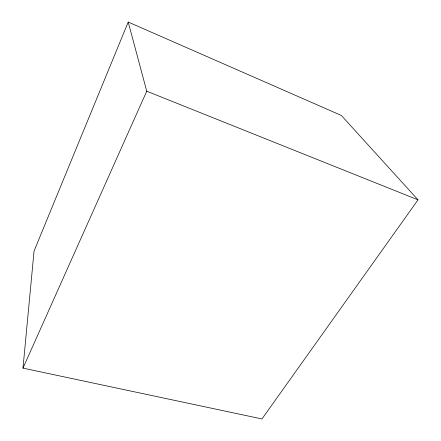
<?xml version="1.0" encoding="UTF-8"?>
<svg xmlns="http://www.w3.org/2000/svg" width="441" height="441" viewBox="0 0 441 441"><rect width="100%" height="100%" fill="white"/><g stroke="black" fill="none" stroke-linecap="round" stroke-linejoin="round"><path stroke-width="0.66" d="M22.982 368.125L34.051 251.072L128.215 22.05L341.323 115.448L418.018 199.845L261.954 418.95L22.982 368.125L146.743 91.204L128.215 22.05M146.743 91.204L418.018 199.845"/></g></svg>
